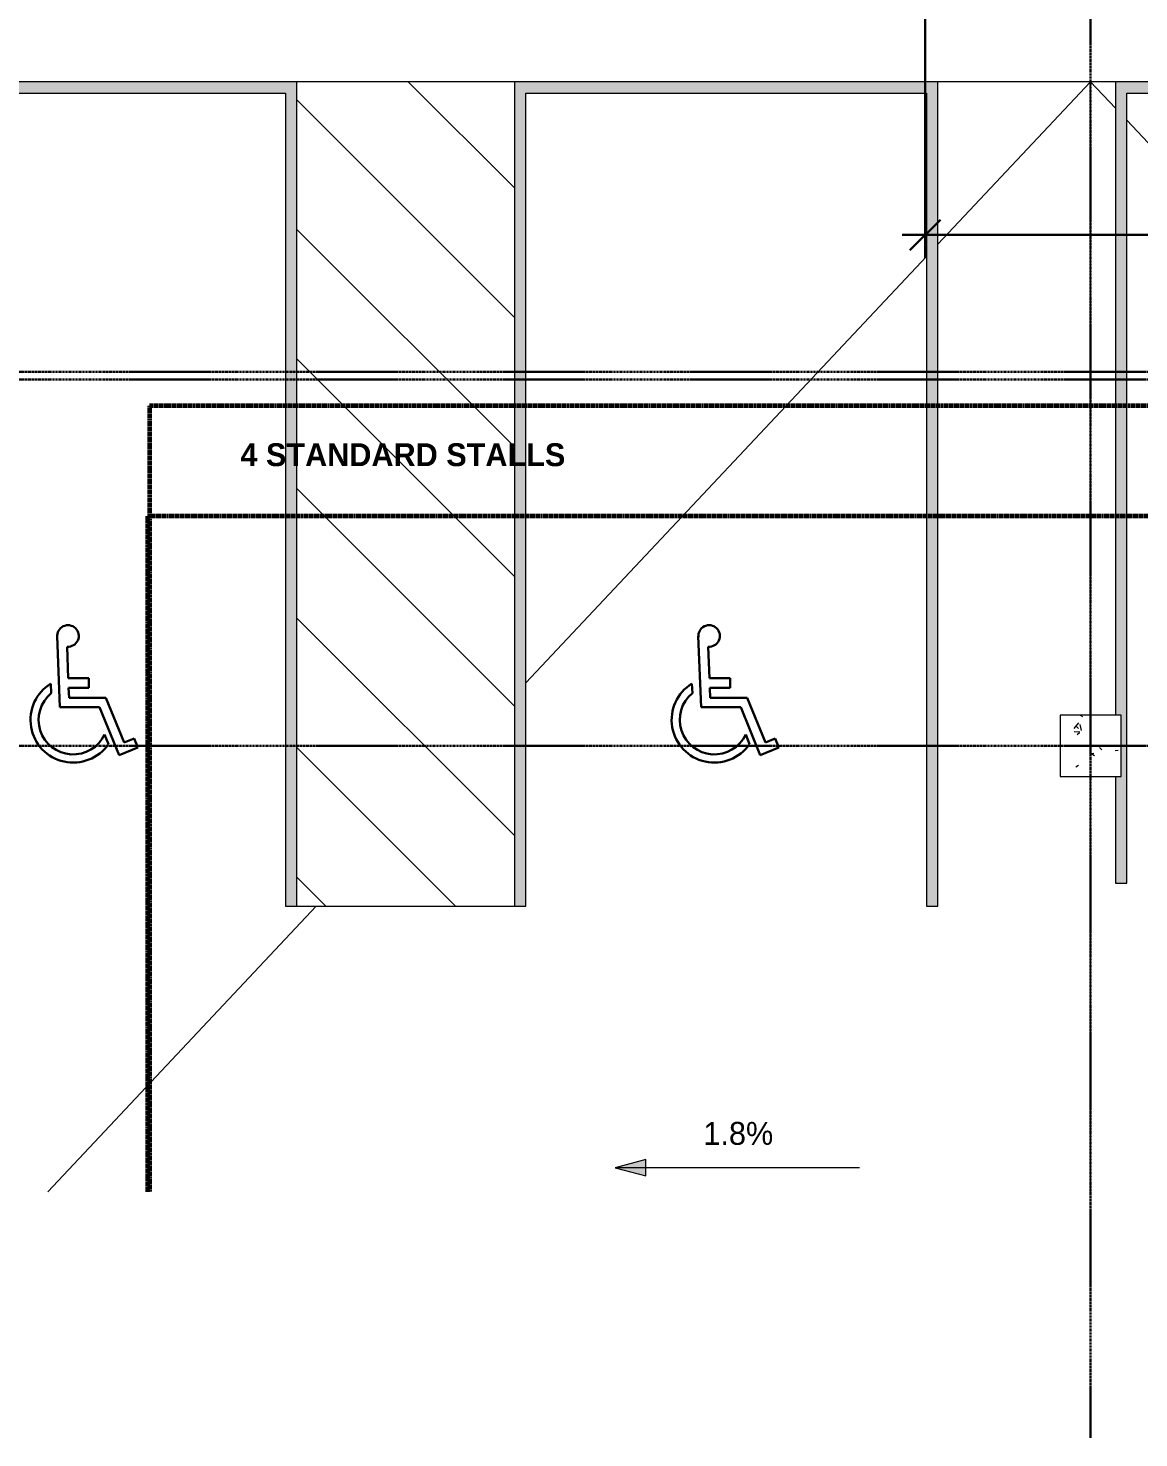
# Model space of a CAD drawing. Header units: inches. Extents: x -4124 to -1807, y 11006 to 12379.
# Drawn here: x -3432.7 to -3141.7, y 11005.9 to 11375.2 of the extents above; entities that cross this region are included whole.
import ezdxf

# ---------------------------------------------------------------- set-up
doc = ezdxf.new("R2010")
doc.units = ezdxf.units.IN
doc.header["$MEASUREMENT"] = 0
for name, pattern in [('Dash 1_16_', [0.125, 0.0625, -0.0625]), ('Double Dash 3_8_', [1, 0.375, -0.125, 0.125, -0.125, 0.125, -0.125]), ('Grid Line 1_2_', [0.875, 0.5, -0.125, 0.125, -0.125]), ('Grid Line 1_2__2_', [0.875, 0.5, -0.125, 0.125, -0.125])]:
    doc.linetypes.add(name, pattern=pattern)
for name, color, linetype, lineweight in [('0-1', 7, 'Continuous', 5), ('0-3', 130, 'Double Dash 3_8_', 60), ('0-5', 8, 'Continuous', 9), ('A-ANNO-DIMS-1', 211, 'Continuous', 30), ('A-DETL-MEDM', 33, 'Continuous', 30), ('A-FLOR-1', 9, 'Continuous', 18), ('A-FLOR-4', 192, 'Continuous', 9), ('A-FLOR-PATT-1', 252, 'Continuous', 9), ('A-GENM', 5, 'Continuous', 9), ('C-PROP-LINE-2', 130, 'Dash 1_16_', 60), ('G-ANNO-DIMS', 111, 'Continuous', 9), ('G-ANNO-TEXT-1', 147, 'Continuous', 20), ('S-COLS', 52, 'Continuous', 9), ('S-COLS-1', 7, 'Continuous', 9), ('S-GRID-1', 1, 'Grid Line 1_2_', 9), ('S-GRID-2', 1, 'Grid Line 1_2__2_', 30)]:
    doc.layers.add(name, color=color, linetype=linetype, lineweight=lineweight)
doc.styles.add('Century Gothic', font='ufonts.com_century-gothic.ttf', dxfattribs={"height": 6})
doc.styles.add('Century Gothic_B', font='GOTHICB.TTF', dxfattribs={"height": 6})
doc.dimstyles.new('OD__1_16__Tol__', dxfattribs={"dimscale": 12, "dimtxt": 6.26501, "dimasz": 0.666667, "dimexe": 0.5, "dimexo": 0.333333, "dimgap": 0.083333, "dimtad": 1, "dimdec": 4, "dimrnd": 0.0625, "dimzin": 3, "dimdsep": 46, "dimlunit": 4, "dimtxsty": 'Century Gothic_B', "dimblk1": 'OBLIQUE', "dimblk2": 'OBLIQUE', "dimsah": 1, "dimcen": 0.09, "dimdle": 0.5, "dimazin": 0, "dimtfac": 1, "dimtdec": 4, "dimtix": 1, "dimtmove": 0, "dimatfit": 3, "dimfxl": 1, "dimtvp": 1, "dimtfill": 1, "dimfrac": 2, "dimtolj": 1, "dimtzin": 0, "dimlwd": 30, "dimlwe": 30, "dimarcsym": 2})

# ---------------------------------------------------------------- blocks, each defined once
blk = doc.blocks.new('Family - ___-2835860-ENLARGED FLOOR PLAN - BASEMENT - EAST')
at = {"layer": 'C-PROP-LINE-2'}
for p, q in [((-2067.92, 11247.39), (-3401.42, 11247.39)), ((-3401.42, 11247.39), (-3401.42, 11070.36))]:
    blk.add_line(p, q, dxfattribs=at)
blk = doc.blocks.new('Family - ___-2835903-ENLARGED FLOOR PLAN - BASEMENT - EAST')
at = {"layer": 'C-PROP-LINE-2'}
for p, q in [((-2096.82, 11276.29), (-3400.92, 11276.29)), ((-3400.92, 11276.29), (-3400.92, 11070.36))]:
    blk.add_line(p, q, dxfattribs=at)
blk = doc.blocks.new('Family - ___-2835932-ENLARGED FLOOR PLAN - BASEMENT - EAST')
at = {"layer": 'C-PROP-LINE-2'}
for p, q in [((-2067.92, 11247.39), (-3401.42, 11247.39)), ((-3401.42, 11247.39), (-3401.42, 11070.36))]:
    blk.add_line(p, q, dxfattribs=at)
blk = doc.blocks.new('CTR - 1st Phase - Shell_rvt-1-ENLARGED FLOOR PLAN - BASEMENT - EAST')
at = {"layer": 'A-FLOR-1'}
for p, q in [((-3305.32, 11361.19), (-3362.32, 11361.19)), ((-3194.32, 11318.62), (-3154.32, 11361.19)), ((-3154.32, 11361.19), (-3194.32, 11361.19)), ((-3154.32, 11195.19), (-3154.32, 11361.19)), ((-3147.82, 11354.27), (-3154.32, 11361.19)), ((-3147.82, 11361.19), (-3154.32, 11361.19)), ((-3044.16, 11243.95), (-3144.82, 11351.08)), ((-3302.32, 11203.68), (-3197.32, 11315.43)), ((-3154.32, 11070.36), (-3154.32, 11179.19)), ((-3427.6, 11070.36), (-3357.29, 11145.19))]:
    blk.add_line(p, q, dxfattribs=at)
at = {"layer": 'S-GRID-1'}
for p, q in [((-3154.32, 11005.88), (-3154.32, 12345.93)), ((-1807.14, 11283.19), (-4091.58, 11283.19))]:
    blk.add_line(p, q, dxfattribs=at)
at = {"layer": '0-3'}
for name in ['Family - ___-2835932-ENLARGED FLOOR PLAN - BASEMENT - EAST', 'Family - ___-2835860-ENLARGED FLOOR PLAN - BASEMENT - EAST', 'Family - ___-2835903-ENLARGED FLOOR PLAN - BASEMENT - EAST']:
    blk.add_blockref(name, (0, 0), dxfattribs=at)
blk = doc.blocks.new('034100 - Precast Structural Concrete - Column - Corbels - 16_x16_-2331170-ENLARGED FLOOR PLAN - BASEMENT - EAST')
at = {"layer": 'S-COLS'}
h = blk.add_hatch(dxfattribs=at)
h.set_pattern_fill('FP_14', color=256, style=0, pattern_type=2)
h.set_pattern_definition([(140, (11186.205, 3155.308), (1.606828, 18.362056), [1.92, -21.12]), (85, (11186.205, 3155.308), (-19.255874, -3.552257), [1.536, -16.896]), (190.451, (11186.339, 3156.838), (-17.649286, 14.81021), [1.632, -17.949]), (136.184, (11181.085, 3155.308), (4.237615, 27.32125), [2.88, -31.68]), (186.636, (11181.438, 3157.585), (-24.937167, 23.927535), [2.448, -26.924]), (81.184, (11181.085, 3155.308), (-24.937426, 23.927645), [2.304, -25.344]), (111, (11182.365, 3157.868), (10.307465, 15.28081), [1.92, -21.12]), (56, (11182.365, 3157.868), (-18.563735, 6.22856), [1.536, -16.896]), (161.451, (11183.224, 3159.141), (-8.25628, 21.509846), [1.632, -17.949]), (127.5, (11186.205, 3155.308), (-8.5225365, 0.3110953), [0.845, -15.846, 0.845, -16.307, -16.96]), (127.5, (11186.205, 3155.308), (-8.5225365, 0.3110953), [-33.843, 0.845, -16.115]), (97.5, (11186.205, 3155.308), (-10.0974314, 6.7346365), [0.845, -8.934, 0.845, -15.462, -6.464]), (97.5, (11186.205, 3155.308), (-10.0974314, 6.7346365), [-26.086, 0.845, -5.619]), (57.5, (11186.205, 3149.599), (0.5771864, 13.6661073), [0.845, -5.555, 0.845, -19.123, -26.496]), (57.5, (11186.205, 3149.599), (0.5771864, 13.6661073), [-26.368, 0.845, -25.651]), (47.5, (11186.205, 3147.039), (-2.562859, 14.929853), [0.845, -7.475, 0.845, -12.416, -18.816]), (47.5, (11186.205, 3147.039), (-2.562859, 14.929853), [-21.581, 0.845, -17.971])])
h.paths.add_polyline_path([(7.02, 0.98), (7.02, 8.98), (-8.98, 8.98), (-8.98, -7.02), (7.02, -7.02)], flags=0)
at = {"layer": 'S-COLS-1'}
for p, q in [((-8.91, 8.98), (-8.98, 8.98)), ((-8.98, 8.98), (-8.98, -7.02)), ((6.94, 8.98), (-8.91, 8.98)), ((7.02, 8.98), (6.94, 8.98)), ((7.02, -7.02), (7.02, 8.98)), ((-8.98, -7.02), (-8.91, -7.02)), ((-8.91, -7.02), (6.94, -7.02)), ((6.94, -7.02), (7.02, -7.02))]:
    blk.add_line(p, q, dxfattribs=at)
blk = doc.blocks.new('CTR - 1st Phase - Structure_rvt-1-ENLARGED FLOOR PLAN - BASEMENT - EAST')
at = {"layer": 'S-GRID-2'}
for p, q in [((-3154.32, 11005.88), (-3154.32, 12247.5)), ((-1807.14, 11285.19), (-4076.95, 11285.19)), ((-1807.14, 11283.19), (-4076.95, 11283.19)), ((-1807.14, 11187.19), (-4076.95, 11187.19))]:
    blk.add_line(p, q, dxfattribs=at)
at = {"layer": '0-5', "rotation": 269.9999999999967}
blk.add_blockref('034100 - Precast Structural Concrete - Column - Corbels - 16_x16_-2331170-ENLARGED FLOOR PLAN - BASEMENT - EAST', (-3155.31, 11186.21), dxfattribs=at)
blk = doc.blocks.new('Parking_Stall_Multiple - STANDARD-1982617-ENLARGED FLOOR PLAN - BASEMENT - EAST')
at = {"layer": 'A-GENM'}
h = blk.add_hatch(color=256, dxfattribs=at)
h.paths.add_polyline_path([(3, -210.34), (106.5, -208.84), (210, -210.34), (210, -207.34), (0, -207.34)], flags=0)
h.paths.add_polyline_path([(210, -312.5), (210, -311), (3, -311), (3, -210.34), (0, -210.34), (0, -314), (166, -314), (166, -312.5), (182, -312.5), (182, -314), (210, -314)], flags=0)
for p, q in [((0, -207.34), (0, -314)), ((3, -311), (3, -210.34)), ((210, -311), (3, -311)), ((210, -314), (210, -311)), ((0, -314), (166, -314)), ((182, -314), (210, -314))]:
    blk.add_line(p, q, dxfattribs=at)
blk = doc.blocks.new('Parking_Stall_Multiple - ADA-1919661-ENLARGED FLOOR PLAN - BASEMENT - EAST')
at = {"layer": 'A-GENM'}
blk.add_hatch(color=256, dxfattribs=at).paths.add_polyline_path([(216, 111), (0, 111), (0, 0), (216, 0), (216, 3), (3, 3), (3, 108), (216, 108)], flags=0)
for p, q in [((216, 111), (0, 111)), ((0, 111), (0, 0)), ((216, 108), (216, 111)), ((3, 3), (3, 108)), ((3, 108), (216, 108)), ((216, 3), (3, 3)), ((216, 0), (216, 3)), ((0, 0), (166, 0)), ((182, 0), (216, 0))]:
    blk.add_line(p, q, dxfattribs=at)
blk = doc.blocks.new('Parking_Stall_Multiple - ADA-2244793-ENLARGED FLOOR PLAN - BASEMENT - EAST')
at = {"layer": 'A-GENM'}
blk.add_hatch(color=256, dxfattribs=at).paths.add_polyline_path([(216, 111), (0, 111), (0, 0), (216, 0), (216, 3), (3, 3), (3, 108), (216, 108)], flags=0)
for p, q in [((216, 111), (0, 111)), ((0, 111), (0, 0)), ((216, 108), (216, 111)), ((3, 3), (3, 108)), ((3, 108), (216, 108)), ((216, 3), (3, 3)), ((216, 0), (216, 3)), ((0, 0), (216, 0))]:
    blk.add_line(p, q, dxfattribs=at)
blk = doc.blocks.new('_Oblique')
at = {"color": 0, "linetype": 'ByBlock', "lineweight": -2}
blk.add_line((-0.5, -0.5), (0.5, 0.5), dxfattribs=at)
blk = doc.blocks.new('DIMBLOCK41-ENLARGED FLOOR PLAN - BASEMENT - EAST')
at = {"layer": 'A-ANNO-DIMS-1', "color": 0, "lineweight": 30, "transparency": 16777216}
for p, q in [((-3197.7, 11420.99), (-3197.7, 11315.03)), ((-2813.7, 11420.99), (-2813.7, 11315.03)), ((-3203.7, 11321.03), (-2807.7, 11321.03))]:
    blk.add_line(p, q, dxfattribs=at)
at = {"layer": 'Defpoints', "color": 0, "transparency": 16777216}
for p in [(-3197.7, 11424.99), (-2813.7, 11424.99), (-2813.7, 11321.03)]:
    blk.add_point(p, dxfattribs=at)
at = {"layer": 'A-ANNO-DIMS-1', "color": 0, "lineweight": 30, "transparency": 16777216, "xscale": 7.999999999999998, "yscale": 7.999999999999998, "zscale": 7.999999999999998, "rotation": 180}
blk.add_blockref('_Oblique', (-3197.7, 11321.03), dxfattribs=at)
at = {"layer": 'A-ANNO-DIMS-1', "color": 0, "lineweight": 30, "transparency": 16777216, "xscale": 7.999999999999998, "yscale": 7.999999999999998, "zscale": 7.999999999999998}
blk.add_blockref('_Oblique', (-2813.7, 11321.03), dxfattribs=at)
at = {"layer": 'A-ANNO-DIMS-1', "color": 0, "transparency": 16777216, "insert": (-3005.7, 11325.18), "char_height": 6, "attachment_point": 5, "style": 'Century Gothic_B', "bg_fill": 3, "box_fill_scale": 1.25, "bg_fill_color": 256, "bg_fill_true_color": 13158600, "bg_fill_transparency": 0}
blk.add_mtext('\\A1;32\'-0"', dxfattribs=at)
at = {"layer": 'A-ANNO-DIMS-1', "color": 0, "transparency": 16777216, "insert": (-3005.7, 11316.14), "char_height": 6, "attachment_point": 5, "style": 'Century Gothic_B', "bg_fill": 3, "box_fill_scale": 1.25, "bg_fill_color": 256, "bg_fill_true_color": 13158600, "bg_fill_transparency": 0}
blk.add_mtext('\\A1;[384.0]', dxfattribs=at)

msp = doc.modelspace()

# ---------------------------------------------------------------- hatches: boundary and pattern name
at = {"layer": 'A-FLOR-PATT-1'}
h = msp.add_hatch(dxfattribs=at)
h.set_pattern_fill('FP_10', color=256, style=0, pattern_type=2)
h.set_pattern_definition([(315, (-3353.324, 10906.164), (16.9706, 16.9706), [])])
h.paths.add_polyline_path([(-3362.32374, 11145.1894), (-3305.32374, 11145.1894), (-3305.32374, 11361.1894), (-3362.32374, 11361.1894), (-3362.32374, 11193.1894)], flags=0)
at = {"layer": 'G-ANNO-DIMS'}
msp.add_hatch(color=256, dxfattribs=at).paths.add_polyline_path([(-3278.88826, 11076.65291), (-3270.88826, 11074.50931), (-3270.88826, 11078.7965)], flags=0)
msp.add_hatch(color=256, dxfattribs=at).paths.add_polyline_path([(-3278.88826, 11076.65291), (-3270.88826, 11074.50931), (-3270.88826, 11078.7965)], flags=0)

# ---------------------------------------------------------------- linework, layer by layer
at = {"layer": 'A-DETL-MEDM'}
for p, q in [((-3424.39725, 11197.30515), (-3425.12098, 11215.93393)), ((-3422.52371, 11213.15475), (-3422.23331, 11204.89304)), ((-3256.39725, 11197.30515), (-3257.12098, 11215.93393)), ((-3254.52371, 11213.15475), (-3254.23331, 11204.89304)), ((-3426.65566, 11200.99629), (-3426.81153, 11203.4195)), ((-3422.23331, 11204.89304), (-3416.8154, 11204.89304)), ((-3416.8154, 11202.40562), (-3422.13668, 11202.40562)), ((-3422.13668, 11202.40562), (-3422.00459, 11199.79257)), ((-3416.8154, 11204.89304), (-3416.8154, 11202.40562)), ((-3258.65566, 11200.99629), (-3258.81153, 11203.4195)), ((-3254.23331, 11204.89304), (-3248.8154, 11204.89304)), ((-3248.8154, 11202.40562), (-3254.13668, 11202.40562)), ((-3254.13668, 11202.40562), (-3254.00459, 11199.79257)), ((-3248.8154, 11204.89304), (-3248.8154, 11202.40562)), ((-3422.00459, 11199.79257), (-3412.35201, 11199.79257)), ((-3412.35201, 11199.79257), (-3407.52627, 11188.01473)), ((-3254.00459, 11199.79257), (-3244.35201, 11199.79257)), ((-3244.35201, 11199.79257), (-3239.52627, 11188.01473)), ((-3414.02096, 11197.30515), (-3424.39725, 11197.30515)), ((-3408.88418, 11184.76816), (-3414.02096, 11197.30515)), ((-3246.02096, 11197.30515), (-3256.39725, 11197.30515)), ((-3240.88418, 11184.76816), (-3246.02096, 11197.30515)), ((-3411.69659, 11187.63566), (-3412.7125, 11190.13535)), ((-3407.52627, 11188.01473), (-3404.94909, 11189.07301)), ((-3404.94909, 11189.07301), (-3404.00424, 11186.77203)), ((-3243.69659, 11187.63566), (-3244.7125, 11190.13535)), ((-3239.52627, 11188.01473), (-3236.94909, 11189.07301)), ((-3236.94909, 11189.07301), (-3236.00424, 11186.77203)), ((-3404.00424, 11186.77203), (-3408.88418, 11184.76816)), ((-3236.00424, 11186.77203), (-3240.88418, 11184.76816))]:
    msp.add_line(p, q, dxfattribs=at)
for centre, radius, start, end in [((-3422.28864, 11215.96709), 2.82214, 265.2221354, 186.5330627), ((-3254.28864, 11215.96709), 2.82214, 265.2221354, 186.5330627), ((-3420.91687, 11193.98317), 11.19395, 121.7672031, 325.4553172), ((-3252.91687, 11193.98317), 11.19395, 121.7672031, 325.4553172), ((-3420.91687, 11193.98317), 9.06187, 129.2932727, 334.8735667), ((-3252.91687, 11193.98317), 9.06187, 129.2932727, 334.8735667)]:
    msp.add_arc(centre, radius, start, end, dxfattribs=at)
at = {"layer": 'A-FLOR-4'}
for p, q in [((-3305.32374, 11361.1894), (-3362.32374, 11361.1894)), ((-3362.32374, 11145.1894), (-3305.32374, 11145.1894))]:
    msp.add_line(p, q, dxfattribs=at)
at = {"layer": 'G-ANNO-DIMS'}
for p, q in [((-3270.88826, 11078.7965), (-3278.88826, 11076.65291)), ((-3270.88826, 11078.7965), (-3278.88826, 11076.65291)), ((-3278.88826, 11076.65291), (-3270.88826, 11074.50931)), ((-3214.88826, 11076.65291), (-3278.88826, 11076.65291)), ((-3278.88826, 11076.65291), (-3270.88826, 11074.50931)), ((-3214.88826, 11076.65291), (-3278.88826, 11076.65291)), ((-3270.88826, 11074.50931), (-3270.88826, 11078.7965)), ((-3270.88826, 11074.50931), (-3270.88826, 11078.7965))]:
    msp.add_line(p, q, dxfattribs=at)

# ---------------------------------------------------------------- block references
at = {"layer": '0-1'}
for name in ['CTR - 1st Phase - Shell_rvt-1-ENLARGED FLOOR PLAN - BASEMENT - EAST', 'CTR - 1st Phase - Structure_rvt-1-ENLARGED FLOOR PLAN - BASEMENT - EAST']:
    msp.add_blockref(name, (0, 0), dxfattribs=at)
at = {"layer": 'A-GENM'}
for name, p, rotation in [('Parking_Stall_Multiple - ADA-1919661-ENLARGED FLOOR PLAN - BASEMENT - EAST', (-3473.32374, 11361.1894), 269.9999999999978), ('Parking_Stall_Multiple - ADA-2244793-ENLARGED FLOOR PLAN - BASEMENT - EAST', (-3305.32374, 11361.1894), 269.9999999999978), ('Parking_Stall_Multiple - STANDARD-1982617-ENLARGED FLOOR PLAN - BASEMENT - EAST', (-2833.81983, 11361.1894), 270.0000000000005)]:
    msp.add_blockref(name, p, dxfattribs=dict(at, rotation=rotation))

# ---------------------------------------------------------------- texts
at = {"layer": 'G-ANNO-TEXT-1', "insert": (-3377.10589, 11266.45868), "char_height": 6, "width": 96.556, "attachment_point": 1, "style": 'Century Gothic_B'}
msp.add_mtext('4 STANDARD STALLS', dxfattribs=at)

# ---------------------------------------------------------------- next in the draw order: texts
at = {"layer": 'G-ANNO-DIMS', "insert": (-3255.78426, 11088.6418), "char_height": 6, "width": 21.3503875, "attachment_point": 1, "line_spacing_factor": 0.984502, "style": 'Century Gothic', "bg_fill": 3, "box_fill_scale": 1.25, "bg_fill_color": 256, "bg_fill_true_color": 13158600, "bg_fill_transparency": 0}
msp.add_mtext('1.8%', dxfattribs=at)

# ---------------------------------------------------------------- next in the draw order: dimensions: what is measured, and where the dimension line sits
at = {"layer": 'A-ANNO-DIMS-1'}
dim = msp.add_linear_dim(base=(-2813.69874, 11321.03155), p1=(-3197.69874, 11424.9894), p2=(-2813.69874, 11424.9894), dimstyle='OD__1_16__Tol__', override={"dimpost": '<>\\X', "dimfxl": 384}, dxfattribs=at)
dim.commit()
dim.dimension.update_dxf_attribs({"geometry": 'DIMBLOCK41-ENLARGED FLOOR PLAN - BASEMENT - EAST', "text_midpoint": (-3005.69874, 11321.03155)})

# ---------------------------------------------------------------- next in the draw order: texts
at = {"layer": 'G-ANNO-DIMS', "insert": (-3255.78426, 11088.6418), "char_height": 6, "width": 21.3503875, "attachment_point": 1, "line_spacing_factor": 0.984502, "style": 'Century Gothic', "bg_fill": 3, "box_fill_scale": 1.25, "bg_fill_color": 256, "bg_fill_true_color": 13158600, "bg_fill_transparency": 0}
msp.add_mtext('1.8%', dxfattribs=at)

doc.saveas('drawing.dxf')
